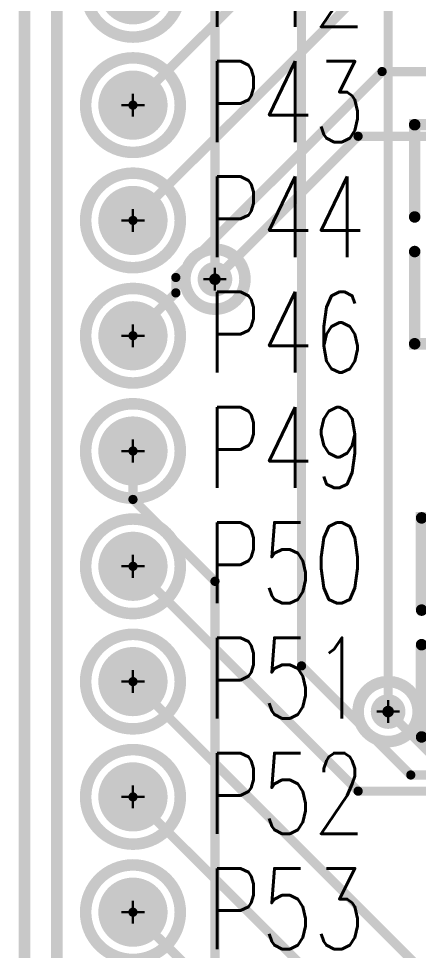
# Model space of a CAD drawing. Extents: x 17995 to 21002, y 17295 to 24095.
# Drawn here: x 17995 to 18341, y 21018 to 21826 of the extents above; entities that cross this region are included whole.
import ezdxf

# ---------------------------------------------------------------- set-up
doc = ezdxf.new("R2010")
doc.units = 0
for name, pattern in [('SIG_1', [2, 1, 1]), ('SIG_32', [2, 1, 1]), ('SIG_33', [2, 1, 1]), ('SIG_34', [2, 1, 1]), ('SIG_35', [2, 1, 1]), ('SIG_36', [2, 1, 1]), ('SIG_37', [2, 1, 1]), ('SIG_38', [2, 1, 1]), ('SIG_39', [2, 1, 1]), ('SIG_40', [2, 1, 1]), ('SIG_42', [2, 1, 1]), ('SIG_44', [2, 1, 1]), ('SIG_49', [2, 1, 1])]:
    doc.linetypes.add(name, pattern=pattern)
for name, color, linetype in [('BOARD_OUTLINE_00', 183, 'CONTINUOUS'), ('DRIL_PLTE_THRU_01', 176, 'CONTINUOUS'), ('DRIL_PLTE_THRU_02', 96, 'CONTINUOUS'), ('DRIL_PLTE_THRU_04', 16, 'CONTINUOUS'), ('DRIL_SYMBOL', 183, 'CONTINUOUS'), ('PADS_BOT', 1, 'CONTINUOUS'), ('PADS_INNER', 5, 'CONTINUOUS'), ('PADS_TOP', 5, 'CONTINUOUS'), ('PART_NAME_26', 254, 'CONTINUOUS'), ('PART_TOP_2DLINE_26', 254, 'CONTINUOUS'), ('POUR_OUTLINE_02', 3, 'CONTINUOUS'), ('POUR_VOID_02', 3, 'CONTINUOUS'), ('TEXT_26', 254, 'CONTINUOUS'), ('TRACE_01', 5, 'CONTINUOUS'), ('TRACE_04', 1, 'CONTINUOUS'), ('VIAPTS', 254, 'CONTINUOUS')]:
    doc.layers.add(name, color=color, linetype=linetype)
doc.styles.add('W10', font='simplex', dxfattribs={"width": 0.75})

# ---------------------------------------------------------------- blocks, each defined once
blk = doc.blocks.new('BOARD_11')
at = {"layer": 'BOARD_OUTLINE_00', "const_width": 10}
blk.add_lwpolyline([(0, -380), (0, -6400), (600, -6400), (600, -6800), (1047, -6800), (1047, -6500, -1), (1110, -6500), (1110, -6800), (1400, -6800), (1400, -6400), (1910, -6400), (1910, -380)], format="xyb", close=True, dxfattribs=at)
blk = doc.blocks.new('POUR_VOID_704')
at = {"layer": 'POUR_VOID_02', "const_width": 10}
blk.add_lwpolyline([(53, 3851, 1), (135, 3851, 1)], format="xyb", close=True, dxfattribs=at)
blk = doc.blocks.new('POUR_VOID_703')
at = {"layer": 'POUR_VOID_02', "const_width": 10}
blk.add_lwpolyline([(53, 3751, 1), (135, 3751, 1)], format="xyb", close=True, dxfattribs=at)
blk = doc.blocks.new('POUR_VOID_702')
at = {"layer": 'POUR_VOID_02', "const_width": 10}
blk.add_lwpolyline([(53, 3651, 1), (135, 3651, 1)], format="xyb", close=True, dxfattribs=at)
blk = doc.blocks.new('POUR_VOID_701')
at = {"layer": 'POUR_VOID_02', "const_width": 10}
blk.add_lwpolyline([(53, 3551, 1), (135, 3551, 1)], format="xyb", close=True, dxfattribs=at)
blk = doc.blocks.new('POUR_VOID_700')
at = {"layer": 'POUR_VOID_02', "const_width": 10}
blk.add_lwpolyline([(53, 3451, 1), (135, 3451, 1)], format="xyb", close=True, dxfattribs=at)
blk = doc.blocks.new('POUR_VOID_699')
at = {"layer": 'POUR_VOID_02', "const_width": 10}
blk.add_lwpolyline([(53, 3351, 1), (135, 3351, 1)], format="xyb", close=True, dxfattribs=at)
blk = doc.blocks.new('POUR_VOID_698')
at = {"layer": 'POUR_VOID_02', "const_width": 10}
blk.add_lwpolyline([(53, 3251, 1), (135, 3251, 1)], format="xyb", close=True, dxfattribs=at)
blk = doc.blocks.new('POUR_VOID_697')
at = {"layer": 'POUR_VOID_02', "const_width": 10}
blk.add_lwpolyline([(53, 3151, 1), (135, 3151, 1)], format="xyb", close=True, dxfattribs=at)
blk = doc.blocks.new('POUR_VOID_696')
at = {"layer": 'POUR_VOID_02', "const_width": 10}
blk.add_lwpolyline([(53, 3051, 1), (135, 3051, 1)], format="xyb", close=True, dxfattribs=at)
blk = doc.blocks.new('POUR_VOID_667')
at = {"layer": 'POUR_VOID_02', "const_width": 10}
blk.add_lwpolyline([(139, 3600, 1), (191, 3600, 1)], format="xyb", close=True, dxfattribs=at)
blk = doc.blocks.new('POUR_VOID_658')
at = {"layer": 'POUR_VOID_02', "const_width": 10}
blk.add_lwpolyline([(289, 3225, 1), (341, 3225, 1)], format="xyb", close=True, dxfattribs=at)
blk = doc.blocks.new('POUR_OUTLINE_404')
at = {"layer": 'POUR_OUTLINE_02', "const_width": 10}
blk.add_lwpolyline([(28, 3980.05), (28, -276, 0.414214)], format="xyb", dxfattribs=at)
for name in ['POUR_VOID_704', 'POUR_VOID_703', 'POUR_VOID_702', 'POUR_VOID_667', 'POUR_VOID_701', 'POUR_VOID_700', 'POUR_VOID_699', 'POUR_VOID_698', 'POUR_VOID_658', 'POUR_VOID_697', 'POUR_VOID_696']:
    blk.add_blockref(name, (0, 0))
blk = doc.blocks.new('POUR_HEADER_0')
blk.add_blockref('POUR_OUTLINE_404', (-20, -5683))
blk = doc.blocks.new('SMOOTH_10')
at = {"const_width": 5}
blk.add_lwpolyline([(-2.5, 0, 1), (2.5, 0, 1)], format="xyb", close=True, dxfattribs=at)
blk = doc.blocks.new('PART_BODY_TOP_1')
at = {"layer": 'PART_TOP_2DLINE_26', "const_width": 10}
for points in [[(-15, 45), (-95, 45), (-95, -45), (-15, -45)], [(15, 45), (95, 45), (95, -45), (15, -45)]]:
    blk.add_lwpolyline(points, dxfattribs=at)
at = {"layer": 'PART_TOP_2DLINE_26'}
for p in [(-95, 45), (-15, 45), (15, 45), (95, 45), (-95, -45), (-15, -45), (15, -45), (95, -45)]:
    blk.add_blockref('SMOOTH_10', p, dxfattribs=at)
blk = doc.blocks.new('DRIL_HOLE_0')
blk.add_lwpolyline([(0, 0, 1), (0, 0, 1)], format="xyb", close=True)
blk = doc.blocks.new('PAD_0')
blk.add_lwpolyline([(0, 0, 1), (0, 0, 1)], format="xyb", close=True)
blk = doc.blocks.new('PAD_4')
at = {"const_width": 50}
blk.add_lwpolyline([(-30, 0), (30, 0)], dxfattribs=at)
blk = doc.blocks.new('STK_TOP_4')
at = {"layer": 'DRIL_PLTE_THRU_01'}
blk.add_blockref('DRIL_HOLE_0', (0, 0), dxfattribs=at)
at = {"layer": 'DRIL_PLTE_THRU_02'}
blk.add_blockref('DRIL_HOLE_0', (0, 0), dxfattribs=at)
at = {"layer": 'DRIL_PLTE_THRU_04'}
blk.add_blockref('DRIL_HOLE_0', (0, 0), dxfattribs=at)
at = {"layer": 'PADS_BOT'}
blk.add_blockref('PAD_0', (0, 0), dxfattribs=at)
at = {"layer": 'PADS_INNER'}
blk.add_blockref('PAD_0', (0, 0), dxfattribs=at)
at = {"layer": 'PADS_TOP'}
blk.add_blockref('PAD_4', (0, 0), dxfattribs=at)
blk = doc.blocks.new('SYM_TOP_3')
for name, p in [('PART_BODY_TOP_1', (0, 0)), ('STK_TOP_4', (-45, 0)), ('STK_TOP_4', (45, 0))]:
    blk.add_blockref(name, p)
blk = doc.blocks.new('PART_TOP_20')
blk.add_blockref('SYM_TOP_3', (0, 0))
at = {"layer": 'PART_NAME_26', "style": 'W10', "width": 0.75}
blk.add_text('C2', height=70, dxfattribs=at).set_placement((-45, -127))
blk = doc.blocks.new('PART_TOP_26')
blk.add_blockref('SYM_TOP_3', (0, 0))
at = {"layer": 'PART_NAME_26', "style": 'W10', "width": 0.75}
blk.add_text('C10', height=70, dxfattribs=at).set_placement((-60, -127))
blk = doc.blocks.new('DRIL_SYMBOL_35')
at = {"layer": 'DRIL_SYMBOL', "const_width": 2}
for points in [[(0, -10), (0, 10)], [(-10, 0), (10, 0)]]:
    blk.add_lwpolyline(points, dxfattribs=at)
blk = doc.blocks.new('DRIL_HOLE_35')
at = {"const_width": 17.5}
blk.add_lwpolyline([(-8.75, 0, 1), (8.75, 0, 1)], format="xyb", close=True, dxfattribs=at)
blk.add_blockref('DRIL_SYMBOL_35', (0, 0))
blk = doc.blocks.new('PAD_2')
at = {"const_width": 30}
blk.add_lwpolyline([(0, -15, 1), (0, 15, 1)], format="xyb", close=True, dxfattribs=at)
blk = doc.blocks.new('STK_TOP_9')
at = {"layer": 'DRIL_PLTE_THRU_01'}
blk.add_blockref('DRIL_HOLE_35', (0, 0), dxfattribs=at)
at = {"layer": 'DRIL_PLTE_THRU_02'}
blk.add_blockref('DRIL_HOLE_35', (0, 0), dxfattribs=at)
at = {"layer": 'DRIL_PLTE_THRU_04'}
blk.add_blockref('DRIL_HOLE_35', (0, 0), dxfattribs=at)
at = {"layer": 'PADS_BOT'}
blk.add_blockref('PAD_2', (0, 0), dxfattribs=at)
at = {"layer": 'PADS_INNER'}
blk.add_blockref('PAD_2', (0, 0), dxfattribs=at)
at = {"layer": 'PADS_TOP'}
blk.add_blockref('PAD_2', (0, 0), dxfattribs=at)
blk = doc.blocks.new('SYM_TOP_6')
for p in [(50, 4100), (50, 4000), (50, 3900), (50, 3800), (50, 3700), (50, 3600), (50, 3500), (50, 3400), (50, 3300)]:
    blk.add_blockref('STK_TOP_9', p)
blk = doc.blocks.new('PART_TOP_38')
blk.add_blockref('SYM_TOP_6', (0, 0))
blk = doc.blocks.new('SMOOTH_8')
at = {"const_width": 4}
blk.add_lwpolyline([(-2, 0, 1), (2, 0, 1)], format="xyb", close=True, dxfattribs=at)
blk = doc.blocks.new('TRACE_202')
at = {"layer": 'TRACE_01', "linetype": 'SIG_32', "const_width": 8}
blk.add_lwpolyline([(18094, 21051), (18304, 20841), (18596.53, 20841), (18695.53, 20742), (18719.55, 20742), (18737.55, 20724), (18872.9, 20724), (18886.9, 20710), (18974.74, 20710), (19034.47, 20769.73), (19034.47, 20883.74)], dxfattribs=at)
at = {"layer": 'TRACE_01'}
for p in [(18094, 21051), (19034.47, 20883.74), (18304, 20841), (18596.53, 20841), (19034.47, 20769.73), (18695.53, 20742), (18719.55, 20742), (18737.55, 20724), (18872.9, 20724), (18886.9, 20710), (18974.74, 20710)]:
    blk.add_blockref('SMOOTH_8', p, dxfattribs=at)
blk = doc.blocks.new('TRACE_278')
at = {"layer": 'TRACE_01', "linetype": 'SIG_33', "const_width": 8}
blk.add_lwpolyline([(18094, 21151), (18242.64, 21002.36), (18242.64, 20999.17), (18385.82, 20856), (18607.58, 20856), (18706.58, 20757), (18724.35, 20757), (18742.35, 20739), (18879.96, 20739), (18894.96, 20724), (18968.94, 20724), (19018.54, 20773.6), (19018.54, 20836.29)], dxfattribs=at)
at = {"layer": 'TRACE_01'}
for p in [(18094, 21151), (18242.64, 21002.36), (18242.64, 20999.17), (18385.82, 20856), (18607.58, 20856), (19018.54, 20836.29), (19018.54, 20773.6), (18706.58, 20757), (18724.35, 20757), (18742.35, 20739), (18879.96, 20739), (18894.96, 20724), (18968.94, 20724)]:
    blk.add_blockref('SMOOTH_8', p, dxfattribs=at)
blk = doc.blocks.new('TRACE_284')
at = {"layer": 'TRACE_01', "linetype": 'SIG_34', "const_width": 8}
blk.add_lwpolyline([(18094, 21251), (18359, 20986), (18454.99, 20986), (18569.99, 20871), (18616.95, 20871), (18715.95, 20772), (18729.15, 20772), (18747.15, 20754), (18887.69, 20754), (18903.69, 20738), (18963.14, 20738), (19004.54, 20779.4), (19004.54, 20824.68)], dxfattribs=at)
at = {"layer": 'TRACE_01'}
for p in [(18094, 21251), (18359, 20986), (18454.99, 20986), (18569.99, 20871), (18616.95, 20871), (19004.54, 20824.68), (19004.54, 20779.4), (18715.95, 20772), (18729.15, 20772), (18747.15, 20754), (18887.69, 20754), (18903.69, 20738), (18963.14, 20738)]:
    blk.add_blockref('SMOOTH_8', p, dxfattribs=at)
blk = doc.blocks.new('TRACE_554')
at = {"layer": 'TRACE_01', "linetype": 'SIG_35', "const_width": 8}
blk.add_lwpolyline([(18094, 21351), (18289, 21156), (18357.18, 21156), (18420, 21093.18), (18420, 21079.64), (18614.64, 20885), (18626.47, 20885), (18724.47, 20787), (18733.95, 20787), (18751.95, 20769), (18895.74, 20769), (18912.74, 20752), (18957.34, 20752), (18990.54, 20785.2), (18990.54, 20813.22)], dxfattribs=at)
at = {"layer": 'TRACE_01'}
for p in [(18094, 21351), (18289, 21156), (18357.18, 21156), (18420, 21093.18), (18420, 21079.64), (18614.64, 20885), (18626.47, 20885), (18990.54, 20813.22), (18724.47, 20787), (18733.95, 20787), (18990.54, 20785.2), (18751.95, 20769), (18895.74, 20769), (18912.74, 20752), (18957.34, 20752)]:
    blk.add_blockref('SMOOTH_8', p, dxfattribs=at)
blk = doc.blocks.new('TRACE_936')
at = {"layer": 'TRACE_04', "linetype": 'SIG_36', "const_width": 8}
blk.add_lwpolyline([(18165, 20805), (18165, 21338), (18094, 21409), (18094, 21451)], dxfattribs=at)
at = {"layer": 'TRACE_04'}
for p in [(18094, 21451), (18094, 21409), (18165, 21338), (18165, 20805)]:
    blk.add_blockref('SMOOTH_8', p, dxfattribs=at)
blk = doc.blocks.new('TRACE_496')
at = {"layer": 'TRACE_01', "linetype": 'SIG_37', "const_width": 8}
blk.add_lwpolyline([(18094, 21551), (18131.14, 21588.14), (18131.14, 21601.5), (18309.76, 21780.12), (18775.12, 21780.12)], dxfattribs=at)
at = {"layer": 'TRACE_01'}
for p in [(18309.76, 21780.12), (18775.12, 21780.12), (18131.14, 21601.5), (18131.14, 21588.14), (18094, 21551)]:
    blk.add_blockref('SMOOTH_8', p, dxfattribs=at)
blk = doc.blocks.new('TRACE_514')
at = {"layer": 'TRACE_01', "linetype": 'SIG_38', "const_width": 8}
blk.add_lwpolyline([(18094, 21651), (18308, 21865), (18905, 21865)], dxfattribs=at)
at = {"layer": 'TRACE_01'}
for p in [(18308, 21865), (18905, 21865), (18094, 21651)]:
    blk.add_blockref('SMOOTH_8', p, dxfattribs=at)
blk = doc.blocks.new('TRACE_548')
at = {"layer": 'TRACE_01', "linetype": 'SIG_39', "const_width": 8}
blk.add_lwpolyline([(18094, 21751), (18237, 21894), (18857, 21894), (18863, 21900), (18965, 21900)], dxfattribs=at)
at = {"layer": 'TRACE_01'}
for p in [(18863, 21900), (18965, 21900), (18237, 21894), (18857, 21894), (18094, 21751)]:
    blk.add_blockref('SMOOTH_8', p, dxfattribs=at)
blk = doc.blocks.new('TRACE_980')
at = {"layer": 'TRACE_04', "linetype": 'SIG_40', "const_width": 8}
blk.add_lwpolyline([(18315, 21225), (18315, 21930), (18094, 22151)], dxfattribs=at)
at = {"layer": 'TRACE_04'}
blk.add_blockref('SMOOTH_8', (18315, 21225), dxfattribs=at)
blk = doc.blocks.new('TRACE_536')
at = {"layer": 'TRACE_01', "linetype": 'SIG_40', "const_width": 8}
blk.add_lwpolyline([(18315, 21225), (18436, 21104), (18436, 21085.64), (18521.76, 20999.88), (18642.74, 20999.88)], dxfattribs=at)
at = {"layer": 'TRACE_01'}
for p in [(18315, 21225), (18436, 21104), (18436, 21085.64), (18521.76, 20999.88), (18642.74, 20999.88)]:
    blk.add_blockref('SMOOTH_8', p, dxfattribs=at)
blk = doc.blocks.new('TRACE_1034')
at = {"layer": 'TRACE_04', "linetype": 'SIG_42', "const_width": 8}
blk.add_lwpolyline([(18415, 21170), (18334.64, 21170), (18240, 21264.64), (18240, 21961.57), (18100.57, 22101), (18087.43, 22101), (18054, 22134.43)], dxfattribs=at)
at = {"layer": 'TRACE_04'}
for p in [(18240, 21264.64), (18334.64, 21170)]:
    blk.add_blockref('SMOOTH_8', p, dxfattribs=at)
blk = doc.blocks.new('TRACE_1042')
at = {"layer": 'TRACE_04', "linetype": 'SIG_44', "const_width": 8}
blk.add_lwpolyline([(18165, 21600), (18165, 21936.57), (18100.57, 22001), (18087.43, 22001), (18040, 22048.43)], dxfattribs=at)
at = {"layer": 'TRACE_04'}
for p in [(18040, 22048.43), (18087.43, 22001), (18100.57, 22001), (18165, 21936.57), (18165, 21600)]:
    blk.add_blockref('SMOOTH_8', p, dxfattribs=at)
blk = doc.blocks.new('TRACE_568')
at = {"layer": 'TRACE_01', "linetype": 'SIG_44', "const_width": 8}
blk.add_lwpolyline([(18165, 21600), (18289, 21724), (18677.09, 21724), (18693, 21708.09), (18693, 21622.82)], dxfattribs=at)
at = {"layer": 'TRACE_01'}
for p in [(18289, 21724), (18677.09, 21724), (18693, 21708.09), (18693, 21622.82), (18165, 21600)]:
    blk.add_blockref('SMOOTH_8', p, dxfattribs=at)
blk = doc.blocks.new('TRACE_1114')
at = {"layer": 'TRACE_04', "linetype": 'SIG_49', "const_width": 8}
blk.add_lwpolyline([(18375, 21540), (18375, 21930), (18300, 22005)], dxfattribs=at)
at = {"layer": 'TRACE_04'}
for p in [(18300, 22005), (18375, 21930), (18375, 21540)]:
    blk.add_blockref('SMOOTH_8', p, dxfattribs=at)
blk = doc.blocks.new('DRIL_SYMBOL_10')
at = {"layer": 'DRIL_SYMBOL', "const_width": 2}
for points in [[(0, -10), (0, 10)], [(-10, 0), (10, 0)]]:
    blk.add_lwpolyline(points, dxfattribs=at)
blk = doc.blocks.new('DRIL_HOLE_10')
at = {"const_width": 5}
blk.add_lwpolyline([(-2.5, 0, 1), (2.5, 0, 1)], format="xyb", close=True, dxfattribs=at)
blk.add_blockref('DRIL_SYMBOL_10', (0, 0))
blk = doc.blocks.new('PAD_17')
at = {"const_width": 15}
blk.add_lwpolyline([(0, -7.5, 1), (0, 7.5, 1)], format="xyb", close=True, dxfattribs=at)
blk = doc.blocks.new('STK_TOP_182')
at = {"layer": 'DRIL_PLTE_THRU_01'}
blk.add_blockref('DRIL_HOLE_10', (0, 0), dxfattribs=at)
at = {"layer": 'DRIL_PLTE_THRU_02'}
blk.add_blockref('DRIL_HOLE_10', (0, 0), dxfattribs=at)
at = {"layer": 'DRIL_PLTE_THRU_04'}
blk.add_blockref('DRIL_HOLE_10', (0, 0), dxfattribs=at)
at = {"layer": 'PADS_BOT'}
blk.add_blockref('PAD_17', (0, 0), dxfattribs=at)
at = {"layer": 'PADS_INNER'}
blk.add_blockref('PAD_17', (0, 0), dxfattribs=at)
at = {"layer": 'PADS_TOP'}
blk.add_blockref('PAD_17', (0, 0), dxfattribs=at)
blk = doc.blocks.new('SYM_TOP_1')
blk.add_blockref('STK_TOP_182', (0, 0))

msp = doc.modelspace()

# ---------------------------------------------------------------- block references
for name, p in [('BOARD_11', (18000, 24100)), ('PART_TOP_38', (18044, 17751)), ('TRACE_980', (0, 0)), ('TRACE_1034', (0, 0)), ('TRACE_1042', (0, 0)), ('TRACE_1114', (0, 0)), ('TRACE_548', (0, 0)), ('TRACE_514', (0, 0)), ('TRACE_496', (0, 0)), ('TRACE_568', (0, 0)), ('TRACE_936', (0, 0)), ('TRACE_554', (0, 0)), ('TRACE_284', (0, 0)), ('TRACE_536', (0, 0)), ('TRACE_278', (0, 0)), ('TRACE_202', (0, 0))]:
    msp.add_blockref(name, p)
at = {"linetype": 'SIG_1'}
msp.add_blockref('POUR_HEADER_0', (18020, 23683), dxfattribs=at)
at = {"rotation": 90}
for name, p in [('PART_TOP_20', (18383, 21639)), ('PART_TOP_26', (18389, 21298))]:
    msp.add_blockref(name, p, dxfattribs=at)
at = {"layer": 'VIAPTS', "linetype": 'SIG_44'}
msp.add_blockref('SYM_TOP_1', (18165, 21600), dxfattribs=at)
at = {"layer": 'VIAPTS', "linetype": 'SIG_40'}
msp.add_blockref('SYM_TOP_1', (18315, 21225), dxfattribs=at)

# ---------------------------------------------------------------- texts
at = {"layer": 'TEXT_26', "style": 'W10', "width": 0.75}
for s, p in [('P42', (18158, 21819)), ('P43', (18158, 21719)), ('P44', (18158, 21619)), ('P46', (18158, 21519)), ('P49', (18158, 21419)), ('P50', (18158, 21319)), ('P51', (18158, 21219)), ('P52', (18158, 21119)), ('P53', (18158, 21019))]:
    msp.add_text(s, height=70, dxfattribs=at).set_placement(p)

doc.saveas('drawing.dxf')
